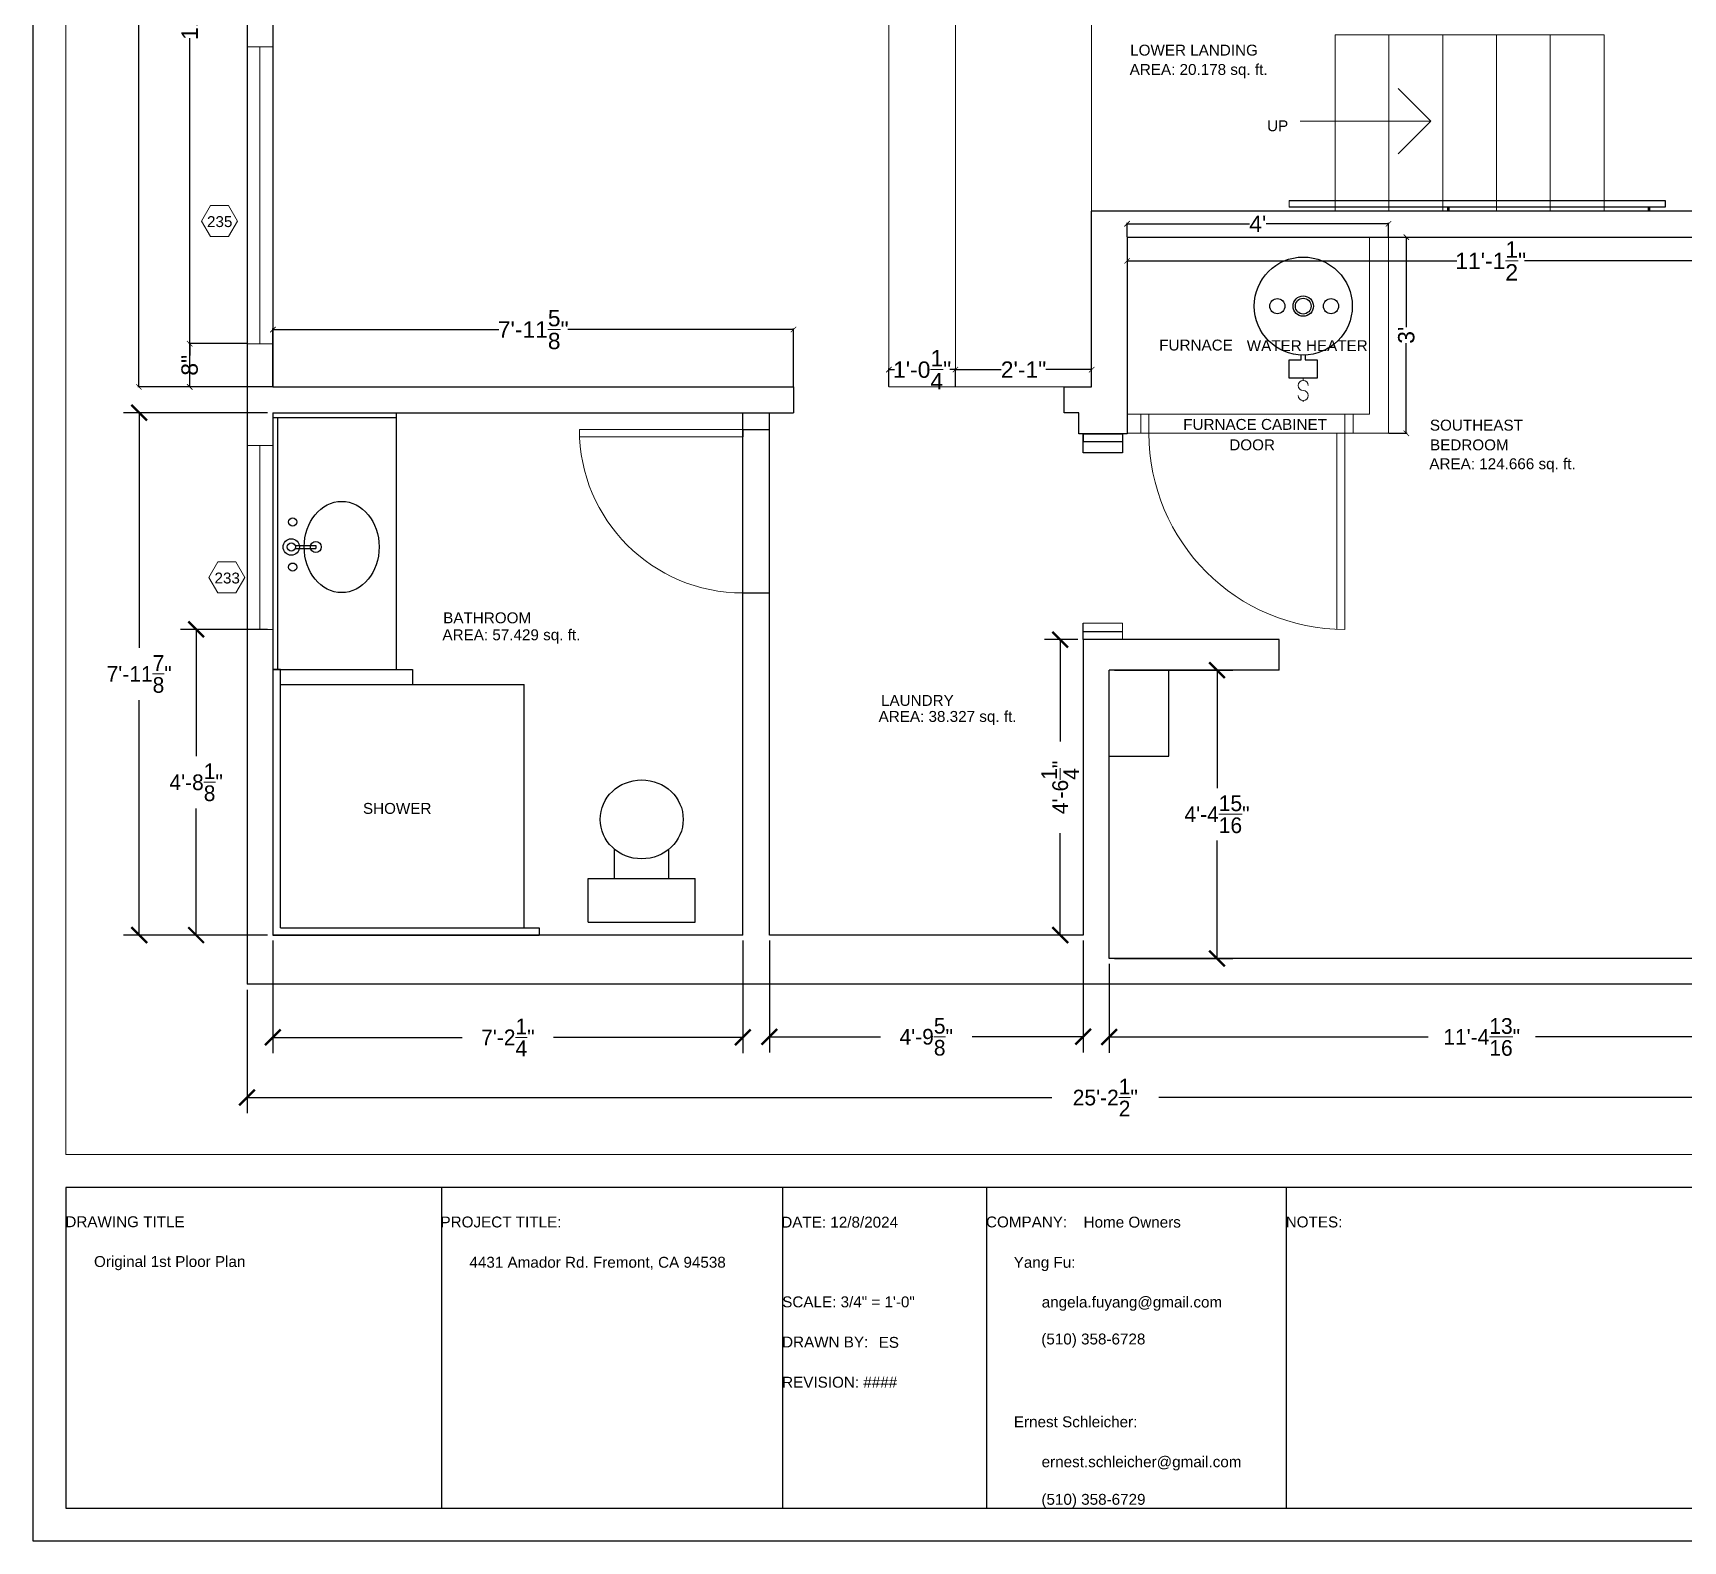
# Model space of a CAD drawing. Header units: inches. Extents: x -467 to 3069, y 495 to 1470.
# Drawn here: x -467.1 to -164.3, y 495.1 to 771.9 of the extents above; entities that cross this region are included whole.
import ezdxf

# ---------------------------------------------------------------- set-up
doc = ezdxf.new("R2010")
doc.units = ezdxf.units.IN
doc.header["$MEASUREMENT"] = 0
doc.layers.get('0').update_dxf_attribs({"color": 1, "lineweight": 9})
for name, color, linetype, lineweight in [('00-page-edge', 7, 'Continuous', 9), ('A101-Dimensions', 7, 'Continuous', 9), ('A101-Floorplan-1st-floor', 7, 'Continuous', 9), ('A101-Text', 7, 'Continuous', 9)]:
    doc.layers.add(name, color=color, linetype=linetype, lineweight=lineweight)
doc.layers.add('Title Block', color=7, linetype='Continuous')
doc.layers.add('Title Block Text', color=7, linetype='Continuous')
doc.styles.add('Annotative', font='txt')
doc.styles.get("Standard").update_dxf_attribs({"font": 'Arial.ttf', "height": 3})
doc.dimstyles.new('Annotative', dxfattribs={"dimtxt": 0.18, "dimasz": 0.18, "dimexe": 0.18, "dimexo": 0.0625, "dimgap": 0.09, "dimtad": 0, "dimtih": 1, "dimtoh": 1, "dimdec": 4, "dimzin": 0, "dimdsep": 46, "dimlunit": 4, "dimtxsty": 'Annotative', "dimblk": 'ARCHTICK', "dimblk1": 'ARCHTICK', "dimblk2": 'ARCHTICK', "dimcen": 0.09, "dimadec": 0, "dimazin": 0, "dimtfac": 1, "dimtdec": 4, "dimtofl": 0, "dimtmove": 0, "dimatfit": 3, "dimldrblk": 'ARCHTICK', "dimfxl": 1, "dimtolj": 1, "dimtzin": 0, "dimarcsym": 0})
doc.dimstyles.get("Standard").update_dxf_attribs({"dimtxt": 0.18, "dimasz": 1, "dimexe": 0.18, "dimexo": 0.0625, "dimgap": 0.09, "dimtad": 0, "dimtoh": 1, "dimdec": 3, "dimzin": 0, "dimdsep": 46, "dimlunit": 4, "dimtxsty": 'Standard', "dimblk": 'ARCHTICK', "dimblk1": 'ARCHTICK', "dimblk2": 'ARCHTICK', "dimcen": 0.09, "dimadec": 1, "dimazin": 0, "dimtfac": 1, "dimtdec": 3, "dimtofl": 0, "dimtmove": 0, "dimatfit": 3, "dimfxl": 1, "dimtolj": 1, "dimtzin": 0, "dimarcsym": 0})

# ---------------------------------------------------------------- blocks, each defined once
blk = doc.blocks.new('L1-bathroom-door')
at = {"layer": 'A101-Floorplan-1st-floor'}
for p, q in [((0, 0), (-30, 0)), ((0, -1.375), (-30, -1.375))]:
    blk.add_line(p, q, dxfattribs=at)
at = {"layer": 'A101-Floorplan-1st-floor', "lineweight": 30}
blk.add_line((0, 0), (0, -1.375), dxfattribs=at)
at = {"layer": 'A101-Floorplan-1st-floor'}
blk.add_arc((0, 0), 30, 180, 270, dxfattribs=at)
blk = doc.blocks.new('L1-toilet')
at = {"lineweight": 30}
for p, q in [((-14.81, 8), (-14.81, 13.4)), ((-4.81, 8), (-4.81, 13.4)), ((-19.63, 0), (-19.63, 8)), ((-19.63, 8), (0, 8)), ((0, 0), (0, 8)), ((-19.63, 0), (0, 0))]:
    blk.add_line(p, q, dxfattribs=at)
blk.add_ellipse((-9.81, 18.88), major_axis=(7.62, 0), ratio=0.95082, dxfattribs=at)
blk = doc.blocks.new('L1-bathroom-sink-faucets-bowl')
at = {"lineweight": 30}
for p, q in [((2.21, 0.25), (5.98, 0.25)), ((5.98, 0.25), (5.98, -0.25)), ((2.21, -0.25), (5.98, -0.25))]:
    blk.add_line(p, q, dxfattribs=at)
for centre, radius in [((1.75, 4.59), 0.75), ((1.5, 0), 1.5), ((1.5, 0), 0.75), ((6, 0), 1), ((1.75, -3.69), 0.75)]:
    blk.add_circle(centre, radius, dxfattribs=at)
blk.add_ellipse((10.75, 0), major_axis=(0, -8.38), ratio=0.820896, dxfattribs=at)
blk = doc.blocks.new('L1-granite-splash-and-counter')
at = {"layer": 'A101-Floorplan-1st-floor', "lineweight": 30}
for p, q in [((0, 0), (22.63, 0)), ((0, 0), (0, -0.88)), ((22.63, 0), (22.63, -47.13)), ((0, -0.88), (22.63, -0.88)), ((0, -0.88), (0, -47.13)), ((0.88, -47.13), (0.88, -0.88)), ((0, -47.13), (0.88, -47.13)), ((0.88, -47.13), (22.63, -47.13))]:
    blk.add_line(p, q, dxfattribs=at)
blk = doc.blocks.new('L1-shower-tiles-and-glass-walls')
at = {"layer": 'A101-Floorplan-1st-floor', "lineweight": 30}
for p, q in [((1.37, 48.75), (0, 48.75)), ((0, 48.75), (0, 48.75)), ((0, 48.75), (0, 0)), ((1.37, 1.37), (1.37, 48.75)), ((1.37, 48.75), (25.62, 48.75)), ((25.62, 48.75), (25.62, 46)), ((1.37, 46), (46.12, 46)), ((46.12, 1.37), (46.12, 46)), ((0, 0), (48.88, 0)), ((1.37, 1.37), (48.88, 1.37)), ((48.88, 1.37), (48.88, 0))]:
    blk.add_line(p, q, dxfattribs=at)
blk = doc.blocks.new('_ArchTick')
at = {"color": 0, "linetype": 'ByBlock', "lineweight": 30, "const_width": 0.15}
blk.add_lwpolyline([(-0.5, -0.5), (0.5, 0.5)], dxfattribs=at)
blk = doc.blocks.new('*D159')
at = {"layer": 'A101-Dimensions', "color": 0, "lineweight": -2, "transparency": 16777216}
for p, q in [((-423.16, 1034.37), (-447.87, 1034.37)), ((-447.69, 1034.37), (-447.69, 877.03)), ((-447.69, 706.97), (-447.69, 864.31)), ((-423.16, 706.97), (-447.87, 706.97))]:
    blk.add_line(p, q, dxfattribs=at)
for p, rotation in [((-447.69, 1034.37), 90), ((-447.69, 706.97), 270)]:
    blk.add_blockref('_ArchTick', p, dxfattribs=dict(at, rotation=rotation))
at = {"layer": 'A101-Dimensions', "color": 0, "lineweight": 5, "transparency": 16777216, "insert": (-447.69, 870.67), "char_height": 3, "attachment_point": 5, "rotation": 90}
blk.add_mtext('\\A1;27\'-3{\\H1x;\\S3/8;}"', dxfattribs=at)
blk = doc.blocks.new('*D516')
at = {"layer": 'A101-Dimensions', "color": 0, "lineweight": -2, "transparency": 16777216}
for p, q in [((-275.38, 660.59), (-281.48, 660.59)), ((-278.6, 660.59), (-278.6, 641.86)), ((-278.6, 606.34), (-278.6, 625.06)), ((-275.38, 606.34), (-281.48, 606.34))]:
    blk.add_line(p, q, dxfattribs=at)
at = {"layer": 'A101-Dimensions', "color": 0, "lineweight": -2, "transparency": 16777216, "xscale": 2.88, "yscale": 2.88, "zscale": 2.88}
for p, rotation in [((-278.6, 660.59), 90), ((-278.6, 606.34), 270)]:
    blk.add_blockref('_ArchTick', p, dxfattribs=dict(at, rotation=rotation))
at = {"layer": 'A101-Dimensions', "color": 0, "lineweight": 5, "transparency": 16777216, "insert": (-278.6, 633.46), "char_height": 2.88, "attachment_point": 5, "rotation": 90, "style": 'Annotative'}
blk.add_mtext('\\A1;4\'-6{\\H1x;\\S1/4;}"', dxfattribs=at)
blk = doc.blocks.new('L1-south-stairway-5-steps')
at = {"layer": 'A101-Floorplan-1st-floor', "lineweight": 5}
for p, q in [((-49.375, 0), (0, 0)), ((-49.375, 0), (-49.375, -32.40625)), ((-39.5, 0), (-39.5, -32.40625)), ((-29.625, 0), (-29.625, -32.40625)), ((-19.75, 0), (-19.75, -32.40625)), ((-9.875, 0), (-9.875, -32.40625)), ((0, 0), (0, -32.40625))]:
    blk.add_line(p, q, dxfattribs=at)
blk = doc.blocks.new('L1-south-stairway-handrail')
at = {"layer": 'A101-Floorplan-1st-floor', "lineweight": -3}
for p, q in [((-57.8, 1.25), (11.23, 1.25)), ((11.23, 0), (-57.8, 0)), ((-28.71, -0.75), (-28.71, 0)), ((-28.46, -0.75), (-28.46, 0)), ((8.09, 0), (8.09, -0.75)), ((8.34, 0), (8.34, -0.75)), ((11.23, 1.25), (11.23, 0))]:
    blk.add_line(p, q, dxfattribs=at)
at = {"layer": 'A101-Floorplan-1st-floor', "lineweight": 5}
blk.add_line((-57.8, 1.25), (-57.8, 0), dxfattribs=at)
blk = doc.blocks.new('L1-arrow')
at = {"lineweight": 5}
for p, q in [((188.32, -365.98), (182.32, -359.98)), ((182.32, -365.98), (164.32, -365.98)), ((182.32, -365.98), (188.32, -365.98)), ((188.32, -365.98), (182.32, -371.98))]:
    blk.add_line(p, q, dxfattribs=at)
blk = doc.blocks.new('*D472')
at = {"layer": 'A101-Dimensions', "color": 0, "lineweight": -2, "transparency": 16777216}
for p, q in [((-218.26, 734.46), (-214.88, 734.46)), ((-215.06, 734.46), (-215.06, 717.93)), ((-215.06, 698.46), (-215.06, 714.99)), ((-218.26, 698.46), (-214.88, 698.46))]:
    blk.add_line(p, q, dxfattribs=at)
for p, rotation in [((-215.06, 734.46), 90), ((-215.06, 698.46), 270)]:
    blk.add_blockref('_ArchTick', p, dxfattribs=dict(at, rotation=rotation))
at = {"layer": 'A101-Dimensions', "color": 0, "lineweight": 5, "transparency": 16777216, "insert": (-215.06, 716.46), "char_height": 3, "attachment_point": 5, "rotation": 90}
blk.add_mtext("\\A1;3'", dxfattribs=at)
blk = doc.blocks.new('old-furnace-cabinet-door')
at = {"lineweight": 5}
for p, q in [((-1.5, 35.97), (-1.5, 0)), ((0, 36), (0, 0)), ((0, 0), (-36, 0)), ((-1.5, 0), (0, 0))]:
    blk.add_line(p, q, dxfattribs=at)
blk.add_arc((0, 0), 36, 90, 180, dxfattribs=at)
blk = doc.blocks.new('*D475')
at = {"layer": 'A101-Dimensions', "color": 0, "lineweight": -2, "transparency": 16777216}
for p, q in [((-266.32, 734.52), (-266.32, 737.09)), ((-266.32, 736.91), (-243.85, 736.91)), ((-218.32, 736.91), (-240.79, 736.91)), ((-218.32, 734.52), (-218.32, 737.09))]:
    blk.add_line(p, q, dxfattribs=at)
at = {"layer": 'A101-Dimensions', "color": 0, "lineweight": -2, "transparency": 16777216, "rotation": 180}
blk.add_blockref('_ArchTick', (-266.32, 736.91), dxfattribs=at)
at = {"layer": 'A101-Dimensions', "color": 0, "lineweight": -2, "transparency": 16777216}
blk.add_blockref('_ArchTick', (-218.32, 736.91), dxfattribs=at)
at = {"layer": 'A101-Dimensions', "color": 0, "lineweight": 5, "transparency": 16777216, "insert": (-242.32, 736.91), "char_height": 3, "attachment_point": 5}
blk.add_mtext("\\A1;4'", dxfattribs=at)
blk = doc.blocks.new('*D476')
at = {"layer": 'A101-Dimensions', "color": 0, "lineweight": -2, "transparency": 16777216}
for p, q in [((-266.32, 734.4), (-266.32, 729.92)), ((-132.82, 734.4), (-132.82, 729.92)), ((-266.32, 730.1), (-205.76, 730.1)), ((-132.82, 730.1), (-193.37, 730.1))]:
    blk.add_line(p, q, dxfattribs=at)
at = {"layer": 'A101-Dimensions', "color": 0, "lineweight": -2, "transparency": 16777216, "rotation": 180}
blk.add_blockref('_ArchTick', (-266.32, 730.1), dxfattribs=at)
at = {"layer": 'A101-Dimensions', "color": 0, "lineweight": -2, "transparency": 16777216}
blk.add_blockref('_ArchTick', (-132.82, 730.1), dxfattribs=at)
at = {"layer": 'A101-Dimensions', "color": 0, "lineweight": 5, "transparency": 16777216, "insert": (-199.57, 730.1), "char_height": 3, "attachment_point": 5}
blk.add_mtext('\\A1;11\'-1{\\H1x;\\S1/2;}"', dxfattribs=at)
blk = doc.blocks.new('*D510')
at = {"layer": 'A101-Dimensions', "color": 0, "lineweight": -2, "transparency": 16777216}
for p, q in [((-269.63, 601.06), (-269.63, 584.77)), ((-132.82, 601.06), (-132.82, 584.77)), ((-269.63, 587.65), (-211.06, 587.65)), ((-132.82, 587.65), (-191.38, 587.65))]:
    blk.add_line(p, q, dxfattribs=at)
at = {"layer": 'A101-Dimensions', "color": 0, "lineweight": -2, "transparency": 16777216, "xscale": 2.88, "yscale": 2.88, "zscale": 2.88, "rotation": 180}
blk.add_blockref('_ArchTick', (-269.63, 587.65), dxfattribs=at)
at = {"layer": 'A101-Dimensions', "color": 0, "lineweight": -2, "transparency": 16777216, "xscale": 2.88, "yscale": 2.88, "zscale": 2.88}
blk.add_blockref('_ArchTick', (-132.82, 587.65), dxfattribs=at)
at = {"layer": 'A101-Dimensions', "color": 0, "lineweight": 5, "transparency": 16777216, "insert": (-201.22, 587.65), "char_height": 2.88, "attachment_point": 5, "style": 'Annotative'}
blk.add_mtext('\\A1;11\'-4{\\H1x;\\S13/16;}"', dxfattribs=at)
blk = doc.blocks.new('*D515')
at = {"layer": 'A101-Dimensions', "color": 0, "lineweight": -2, "transparency": 16777216}
for p, q in [((-268.63, 655), (-246.93, 655)), ((-249.81, 655), (-249.81, 633.33)), ((-249.81, 602.06), (-249.81, 623.73)), ((-268.63, 602.06), (-246.93, 602.06))]:
    blk.add_line(p, q, dxfattribs=at)
at = {"layer": 'A101-Dimensions', "color": 0, "lineweight": -2, "transparency": 16777216, "xscale": 2.88, "yscale": 2.88, "zscale": 2.88}
for p, rotation in [((-249.81, 655), 90), ((-249.81, 602.06), 270)]:
    blk.add_blockref('_ArchTick', p, dxfattribs=dict(at, rotation=rotation))
at = {"layer": 'A101-Dimensions', "color": 0, "lineweight": 5, "transparency": 16777216, "insert": (-249.81, 628.53), "char_height": 2.88, "attachment_point": 5, "style": 'Annotative'}
blk.add_mtext('\\A1;4\'-4{\\H1x;\\S15/16;}"', dxfattribs=at)
blk = doc.blocks.new('*D511')
at = {"layer": 'A101-Dimensions', "color": 0, "lineweight": -2, "transparency": 16777216}
for p, q in [((-331.97, 605.34), (-331.97, 584.81)), ((-274.38, 605.34), (-274.38, 584.81)), ((-331.97, 587.69), (-311.58, 587.69)), ((-274.38, 587.69), (-294.78, 587.69))]:
    blk.add_line(p, q, dxfattribs=at)
at = {"layer": 'A101-Dimensions', "color": 0, "lineweight": -2, "transparency": 16777216, "xscale": 2.88, "yscale": 2.88, "zscale": 2.88, "rotation": 180}
blk.add_blockref('_ArchTick', (-331.97, 587.69), dxfattribs=at)
at = {"layer": 'A101-Dimensions', "color": 0, "lineweight": -2, "transparency": 16777216, "xscale": 2.88, "yscale": 2.88, "zscale": 2.88}
blk.add_blockref('_ArchTick', (-274.38, 587.69), dxfattribs=at)
at = {"layer": 'A101-Dimensions', "color": 0, "lineweight": 5, "transparency": 16777216, "insert": (-303.18, 587.69), "char_height": 2.88, "attachment_point": 5, "style": 'Annotative'}
blk.add_mtext('\\A1;4\'-9{\\H1x;\\S5/8;}"', dxfattribs=at)
blk = doc.blocks.new('*D480')
at = {"layer": 'A101-Dimensions', "color": 0, "lineweight": -2, "transparency": 16777216}
for p, q in [((-297.82, 707.03), (-297.82, 710.32)), ((-297.82, 710.14), (-289.42, 710.14)), ((-272.82, 710.14), (-281.22, 710.14)), ((-272.82, 707.03), (-272.82, 710.32))]:
    blk.add_line(p, q, dxfattribs=at)
at = {"layer": 'A101-Dimensions', "color": 0, "lineweight": -2, "transparency": 16777216, "rotation": 180}
blk.add_blockref('_ArchTick', (-297.82, 710.14), dxfattribs=at)
at = {"layer": 'A101-Dimensions', "color": 0, "lineweight": -2, "transparency": 16777216}
blk.add_blockref('_ArchTick', (-272.82, 710.14), dxfattribs=at)
at = {"layer": 'A101-Dimensions', "color": 0, "lineweight": 5, "transparency": 16777216, "insert": (-285.32, 710.14), "char_height": 3, "attachment_point": 5}
blk.add_mtext('\\A1;2\'-1"', dxfattribs=at)
blk = doc.blocks.new('*D481')
at = {"layer": 'A101-Dimensions', "color": 0, "lineweight": -2, "transparency": 16777216}
for p, q in [((-310.04, 707.03), (-310.04, 710.32)), ((-310.04, 710.14), (-309, 710.14)), ((-297.82, 710.14), (-298.86, 710.14)), ((-297.82, 707.03), (-297.82, 710.32))]:
    blk.add_line(p, q, dxfattribs=at)
at = {"layer": 'A101-Dimensions', "color": 0, "lineweight": -2, "transparency": 16777216, "rotation": 180}
blk.add_blockref('_ArchTick', (-310.04, 710.14), dxfattribs=at)
at = {"layer": 'A101-Dimensions', "color": 0, "lineweight": -2, "transparency": 16777216}
blk.add_blockref('_ArchTick', (-297.82, 710.14), dxfattribs=at)
at = {"layer": 'A101-Dimensions', "color": 0, "lineweight": 5, "transparency": 16777216, "insert": (-303.93, 710.14), "char_height": 3, "attachment_point": 5}
blk.add_mtext('\\A1;1\'-0{\\H1x;\\S1/4;}"', dxfattribs=at)
blk = doc.blocks.new('*D490')
at = {"layer": 'A101-Dimensions', "color": 0, "lineweight": -2, "transparency": 16777216}
for p, q in [((-423.1, 707.03), (-423.1, 717.68)), ((-423.1, 717.5), (-381.64, 717.5)), ((-327.54, 717.5), (-368.99, 717.5)), ((-327.54, 707.03), (-327.54, 717.68))]:
    blk.add_line(p, q, dxfattribs=at)
at = {"layer": 'A101-Dimensions', "color": 0, "lineweight": -2, "transparency": 16777216, "rotation": 180}
blk.add_blockref('_ArchTick', (-423.1, 717.5), dxfattribs=at)
at = {"layer": 'A101-Dimensions', "color": 0, "lineweight": -2, "transparency": 16777216}
blk.add_blockref('_ArchTick', (-327.54, 717.5), dxfattribs=at)
at = {"layer": 'A101-Dimensions', "color": 0, "lineweight": 5, "transparency": 16777216, "insert": (-375.32, 717.5), "char_height": 3, "attachment_point": 5}
blk.add_mtext('\\A1;7\'-11{\\H1x;\\S5/8;}"', dxfattribs=at)
blk = doc.blocks.new('*D513')
at = {"layer": 'A101-Dimensions', "color": 0, "lineweight": -2, "transparency": 16777216}
for p, q in [((-424.1, 662.47), (-440.07, 662.47)), ((-437.19, 662.47), (-437.19, 639.2)), ((-437.19, 606.34), (-437.19, 629.6)), ((-424.1, 606.34), (-440.07, 606.34))]:
    blk.add_line(p, q, dxfattribs=at)
at = {"layer": 'A101-Dimensions', "color": 0, "lineweight": -2, "transparency": 16777216, "xscale": 2.88, "yscale": 2.88, "zscale": 2.88}
for p, rotation in [((-437.19, 662.47), 90), ((-437.19, 606.34), 270)]:
    blk.add_blockref('_ArchTick', p, dxfattribs=dict(at, rotation=rotation))
at = {"layer": 'A101-Dimensions', "color": 0, "lineweight": 5, "transparency": 16777216, "insert": (-437.19, 634.4), "char_height": 2.88, "attachment_point": 5, "style": 'Annotative'}
blk.add_mtext('\\A1;4\'-8{\\H1x;\\S1/8;}"', dxfattribs=at)
blk = doc.blocks.new('*D512')
at = {"layer": 'A101-Dimensions', "color": 0, "lineweight": -2, "transparency": 16777216}
for p, q in [((-423.1, 605.34), (-423.1, 584.7)), ((-336.85, 605.34), (-336.85, 584.7)), ((-423.1, 587.58), (-388.37, 587.58)), ((-336.85, 587.58), (-371.57, 587.58))]:
    blk.add_line(p, q, dxfattribs=at)
at = {"layer": 'A101-Dimensions', "color": 0, "lineweight": -2, "transparency": 16777216, "xscale": 2.88, "yscale": 2.88, "zscale": 2.88, "rotation": 180}
blk.add_blockref('_ArchTick', (-423.1, 587.58), dxfattribs=at)
at = {"layer": 'A101-Dimensions', "color": 0, "lineweight": -2, "transparency": 16777216, "xscale": 2.88, "yscale": 2.88, "zscale": 2.88}
blk.add_blockref('_ArchTick', (-336.85, 587.58), dxfattribs=at)
at = {"layer": 'A101-Dimensions', "color": 0, "lineweight": 5, "transparency": 16777216, "insert": (-379.97, 587.58), "char_height": 2.88, "attachment_point": 5, "style": 'Annotative'}
blk.add_mtext('\\A1;7\'-2{\\H1x;\\S1/4;}"', dxfattribs=at)
blk = doc.blocks.new('*D514')
at = {"layer": 'A101-Dimensions', "color": 0, "lineweight": -2, "transparency": 16777216}
for p, q in [((-424.1, 702.22), (-450.53, 702.22)), ((-447.65, 702.22), (-447.65, 659.08)), ((-447.65, 606.34), (-447.65, 649.48)), ((-424.1, 606.34), (-450.53, 606.34))]:
    blk.add_line(p, q, dxfattribs=at)
at = {"layer": 'A101-Dimensions', "color": 0, "lineweight": -2, "transparency": 16777216, "xscale": 2.88, "yscale": 2.88, "zscale": 2.88}
for p, rotation in [((-447.65, 702.22), 90), ((-447.65, 606.34), 270)]:
    blk.add_blockref('_ArchTick', p, dxfattribs=dict(at, rotation=rotation))
at = {"layer": 'A101-Dimensions', "color": 0, "lineweight": 5, "transparency": 16777216, "insert": (-447.65, 654.28), "char_height": 2.88, "attachment_point": 5, "style": 'Annotative'}
blk.add_mtext('\\A1;7\'-11{\\H1x;\\S7/8;}"', dxfattribs=at)
blk = doc.blocks.new('*D509')
at = {"layer": 'A101-Dimensions', "color": 0, "lineweight": -2, "transparency": 16777216}
for p, q in [((-427.85, 596.31), (-427.85, 573.65)), ((-125.32, 596.31), (-125.32, 573.65)), ((-427.85, 576.53), (-280.15, 576.53)), ((-125.32, 576.53), (-260.47, 576.53))]:
    blk.add_line(p, q, dxfattribs=at)
at = {"layer": 'A101-Dimensions', "color": 0, "lineweight": -2, "transparency": 16777216, "xscale": 2.88, "yscale": 2.88, "zscale": 2.88, "rotation": 180}
blk.add_blockref('_ArchTick', (-427.85, 576.53), dxfattribs=at)
at = {"layer": 'A101-Dimensions', "color": 0, "lineweight": -2, "transparency": 16777216, "xscale": 2.88, "yscale": 2.88, "zscale": 2.88}
blk.add_blockref('_ArchTick', (-125.32, 576.53), dxfattribs=at)
at = {"layer": 'A101-Dimensions', "color": 0, "lineweight": 5, "transparency": 16777216, "insert": (-270.31, 576.53), "char_height": 2.88, "attachment_point": 5, "style": 'Annotative'}
blk.add_mtext('\\A1;25\'-2{\\H1x;\\S1/2;}"', dxfattribs=at)
blk = doc.blocks.new('*D496')
at = {"layer": 'A101-Dimensions', "color": 0, "lineweight": -2, "transparency": 16777216}
for p, q in [((-427.91, 847.34), (-438.56, 847.34)), ((-438.38, 847.34), (-438.38, 783.35)), ((-438.38, 706.97), (-438.38, 770.97)), ((-427.91, 706.97), (-438.56, 706.97))]:
    blk.add_line(p, q, dxfattribs=at)
for p, rotation in [((-438.38, 847.34), 90), ((-438.38, 706.97), 270)]:
    blk.add_blockref('_ArchTick', p, dxfattribs=dict(at, rotation=rotation))
at = {"layer": 'A101-Dimensions', "color": 0, "lineweight": 5, "transparency": 16777216, "insert": (-438.38, 777.16), "char_height": 3, "attachment_point": 5, "rotation": 90}
blk.add_mtext('\\A1;11\'-8{\\H1x;\\S3/8;}"', dxfattribs=at)
blk = doc.blocks.new('*D498')
at = {"layer": 'A101-Dimensions', "color": 0, "lineweight": -2, "transparency": 16777216}
for p, q in [((-427.91, 714.91), (-438.56, 714.91)), ((-438.38, 714.91), (-438.38, 712.75)), ((-438.38, 706.97), (-438.38, 709.12)), ((-427.91, 706.97), (-438.56, 706.97))]:
    blk.add_line(p, q, dxfattribs=at)
for p, rotation in [((-438.38, 714.91), 90), ((-438.38, 706.97), 270)]:
    blk.add_blockref('_ArchTick', p, dxfattribs=dict(at, rotation=rotation))
at = {"layer": 'A101-Dimensions', "color": 0, "lineweight": 5, "transparency": 16777216, "insert": (-438.38, 710.94), "char_height": 3, "attachment_point": 5, "rotation": 90}
blk.add_mtext('\\A1;8"', dxfattribs=at)

msp = doc.modelspace()

# ---------------------------------------------------------------- linework, layer by layer
at = {"lineweight": 5}
msp.add_line((-427.84934, 714.90604), (-427.84934, 714.90604), dxfattribs=at)
at = {"layer": '00-page-edge', "lineweight": -3}
msp.add_lwpolyline([(16, 1143.66138), (-467.13682, 1143.50615), (-467.13682, 495.13682), (16, 495.13682)], close=True, dxfattribs=at)
at = {"layer": '00-page-edge'}
msp.add_lwpolyline([(10, 1137.65946), (-461.13682, 1137.50807), (-461.13682, 566.04956), (10, 566.04956)], close=True, dxfattribs=at)
at = {"layer": 'A101-Floorplan-1st-floor', "lineweight": -3}
for p, q in [((-427.84934, 1039.12479), (-427.84934, 597.31383)), ((-423.09934, 1034.37479), (-423.09934, 706.96854)), ((-272.81809, 706.96854), (-272.81809, 739.21161)), ((-129.31809, 739.21161), (-272.81809, 739.21161)), ((-266.31809, 734.46161), (-266.31809, 698.36786)), ((-266.31809, 734.46161), (-132.81809, 734.46161)), ((-423.09934, 706.96854), (-327.53684, 706.96854)), ((-327.53684, 706.96854), (-327.53684, 702.21854)), ((-277.88059, 702.21854), (-277.88059, 706.96854)), ((-277.88059, 706.96854), (-272.81809, 706.96854)), ((-423.09934, 702.21854), (-423.09934, 606.33661)), ((-423.09934, 702.21854), (-327.53684, 702.21854)), ((-336.84934, 606.33661), (-336.84934, 702.21854)), ((-331.97434, 606.33661), (-331.97434, 702.21854)), ((-331.97434, 699.15604), (-331.97434, 702.21854)), ((-275.19309, 702.21854), (-277.88059, 702.21854)), ((-275.19309, 698.36786), (-275.19309, 702.21854)), ((-336.84934, 699.15604), (-331.97434, 699.15604)), ((-266.31809, 698.36786), (-275.19309, 698.36786)), ((-274.38059, 698.36786), (-274.38059, 696.86786)), ((-274.38059, 698.36786), (-267.13059, 698.36786)), ((-274.38059, 694.86786), (-274.38059, 698.36786)), ((-267.13059, 696.86786), (-274.38059, 696.86786)), ((-267.13059, 698.36786), (-267.13059, 694.86786)), ((-267.13059, 694.86786), (-274.38059, 694.86786)), ((-336.84934, 669.15604), (-331.97434, 669.15604)), ((-274.38059, 660.58661), (-274.38059, 663.58661)), ((-274.38059, 662.08661), (-267.13059, 662.08661)), ((-238.38059, 660.58661), (-274.38059, 660.58661)), ((-274.38059, 660.58661), (-274.38059, 606.33661)), ((-267.13059, 660.58661), (-274.38059, 660.58661)), ((-238.38059, 655.00133), (-238.38059, 660.58661)), ((-238.38059, 655.00133), (-269.63059, 655.00133)), ((-269.63059, 602.06383), (-269.63059, 655.00133)), ((-258.63059, 639.22008), (-258.63059, 655.00133)), ((-269.63059, 639.22008), (-258.63059, 639.22008)), ((-336.84934, 606.33661), (-423.09934, 606.33661)), ((-274.38059, 606.33661), (-331.97434, 606.33661)), ((-132.81809, 602.06383), (-269.63059, 602.06383)), ((-125.3195, 597.31383), (-427.84934, 597.31383))]:
    msp.add_line(p, q, dxfattribs=at)
at = {"layer": 'A101-Floorplan-1st-floor', "color": 1, "lineweight": 5}
for p, q in [((-310.04231, 1034.37479), (-310.04231, 706.96854)), ((-297.81809, 1034.37479), (-297.81809, 706.96854)), ((-272.81809, 1034.37479), (-272.81809, 706.96854)), ((-310.04231, 706.96854), (-297.81809, 706.96854)), ((-297.81809, 706.96854), (-272.81809, 706.96854))]:
    msp.add_line(p, q, dxfattribs=at)
at = {"layer": 'A101-Floorplan-1st-floor', "lineweight": 5}
for p, q in [((-423.09934, 769.37479), (-427.84934, 769.37479)), ((-425.47434, 714.90604), (-425.47434, 769.37479)), ((-221.81809, 734.46161), (-221.81809, 701.96161)), ((-218.31809, 734.46161), (-218.31809, 698.46161)), ((-423.09934, 714.90604), (-427.84934, 714.90604)), ((-266.31809, 701.96161), (-221.81809, 701.96161)), ((-263.81809, 701.96161), (-263.81809, 698.46161)), ((-262.31809, 701.96161), (-262.31809, 698.46161)), ((-226.31809, 701.96161), (-226.31809, 698.46161)), ((-224.81809, 701.96161), (-224.81809, 698.46161)), ((-423.09934, 696.21161), (-427.84934, 696.21161)), ((-425.47434, 696.21161), (-425.47434, 662.46854)), ((-274.38059, 663.58661), (-267.13059, 663.58661)), ((-267.13059, 663.58661), (-267.13059, 660.58661)), ((-423.09934, 662.46854), (-427.84934, 662.46854))]:
    msp.add_line(p, q, dxfattribs=at)
at = {"layer": 'A101-Floorplan-1st-floor'}
for p, q in [((-233.98379, 708.14556), (-233.98379, 708.55117)), ((-233.98379, 704.4682), (-233.98379, 704.22973))]:
    msp.add_line(p, q, dxfattribs=at)
for points in [[(-434.57357, 740.27595), (-436.22158, 737.42151), (-434.57357, 734.56708), (-431.27755, 734.56708), (-429.62954, 737.42151), (-431.27755, 740.27595)], [(-433.19691, 674.85311), (-434.84492, 671.99867), (-433.19691, 669.14423), (-429.90089, 669.14423), (-428.25288, 671.99867), (-429.90089, 674.85311)]]:
    msp.add_lwpolyline(points, close=True, dxfattribs=at)
at = {"layer": 'A101-Floorplan-1st-floor', "lineweight": 5}
msp.add_lwpolyline([(-218.31809, 698.46161), (-218.31809, 734.46161), (-266.31809, 734.46161), (-266.31809, 698.46161)], close=True, dxfattribs=at)
at = {"layer": 'A101-Floorplan-1st-floor', "lineweight": -3}
msp.add_lwpolyline([(-233.60879, 712.80117), (-233.60879, 711.94109), (-231.42129, 711.94109), (-231.42129, 708.55117), (-236.54629, 708.55117), (-236.54629, 711.94109), (-234.35879, 711.94109), (-234.35879, 712.80117)], dxfattribs=at)
for centre, radius in [((-233.98379, 721.80117), 9), ((-238.73766, 721.80117), 1.38859), ((-233.98379, 721.80117), 1.87612), ((-233.98379, 721.80117), 1.44882), ((-228.884, 721.80117), 1.38811)]:
    msp.add_circle(centre, radius, dxfattribs=at)
at = {"layer": 'A101-Floorplan-1st-floor'}
for centre, start, end in [((-233.98379, 707.2296), 0, 180), ((-233.98379, 707.21608), 180, 270), ((-233.98379, 705.38416), 180, 90)]:
    msp.add_arc(centre, 0.91596, start, end, dxfattribs=at)
at = {"layer": 'Title Block'}
for p, q in [((-392.15532, 560.04956), (-392.15532, 501.13682)), ((-329.59001, 560.04956), (-329.59001, 501.13682)), ((-292.09526, 560.04956), (-292.09526, 501.13682)), ((-237.0877, 560.04956), (-237.0877, 501.13682))]:
    msp.add_line(p, q, dxfattribs=at)
at = {"layer": 'Title Block', "lineweight": -3}
msp.add_lwpolyline([(10, 560.04956), (-461.13682, 560.04956), (-461.13682, 501.13682), (10, 501.13682)], close=True, dxfattribs=at)

# ---------------------------------------------------------------- block references
at = {"lineweight": 5}
for name, p in [('L1-south-stairway-5-steps', (-178.757, 771.61786)), ('L1-south-stairway-handrail', (-178.757, 739.96161))]:
    msp.add_blockref(name, p, dxfattribs=at)
at = {"lineweight": -3}
for name, p in [('L1-bathroom-door', (-336.84934, 699.15604)), ('L1-shower-tiles-and-glass-walls', (-423.09934, 606.33661))]:
    msp.add_blockref(name, p, dxfattribs=at)
at = {"layer": 'A101-Floorplan-1st-floor', "lineweight": 5}
msp.add_blockref('L1-arrow', (-398.86607, 1121.74541), dxfattribs=at)
at = {"layer": 'A101-Floorplan-1st-floor', "lineweight": -3}
for name, p in [('L1-granite-splash-and-counter', (-423.09934, 702.21854)), ('L1-bathroom-sink-faucets-bowl', (-421.22434, 677.58661)), ('L1-toilet', (-345.59934, 608.71161))]:
    msp.add_blockref(name, p, dxfattribs=at)
at = {"layer": 'A101-Floorplan-1st-floor', "lineweight": 5, "xscale": -1, "rotation": 180}
msp.add_blockref('old-furnace-cabinet-door', (-226.31809, 698.46161), dxfattribs=at)

# ---------------------------------------------------------------- texts
at = {"layer": 'A101-Floorplan-1st-floor'}
for s, p in [('235', (-435.19878, 736.31185)), ('233', (-433.82212, 670.88901))]:
    msp.add_text(s, height=2, dxfattribs=at).set_placement(p)
at = {"layer": 'A101-Text', "lineweight": 5}
for s, p in [('LOWER LANDING', (-265.74869, 767.78543)), ('AREA: 20.178 sq. ft.', (-265.83985, 764.23769)), ('UP', (-240.61319, 753.89734)), ('FURNACE', (-260.41183, 713.64814)), ('WATER HEATER', (-244.34718, 713.54299)), ('FURNACE CABINET', (-256.0128, 699.0866)), ('SOUTHEAST', (-210.73461, 698.94779)), ('DOOR', (-247.55696, 695.33514)), ('BEDROOM', (-210.70977, 695.32629)), ('AREA: 124.666 sq. ft.', (-210.83409, 691.86524)), ('BATHROOM', (-391.84277, 663.58502)), ('AREA: 57.429 sq. ft.', (-391.98225, 660.47587)), ('LAUNDRY', (-311.48242, 648.42087)), ('AREA: 38.327 sq. ft.', (-311.92261, 645.48774)), ('SHOWER', (-406.5726, 628.60485))]:
    msp.add_text(s, height=2, dxfattribs=at).set_placement(p)
at = {"layer": 'Title Block Text'}
for s, p in [('DRAWING TITLE', (-461.19434, 552.7358)), ('PROJECT TITLE:', (-392.34018, 552.68831)), ('DATE: 12/8/2024', (-329.78673, 552.65781)), ('COMPANY:', (-292.20832, 552.69872)), ('Home Owners', (-274.30109, 552.66879)), ('NOTES:', (-237.19797, 552.69478)), ('4431 Amador Rd. Fremont, CA 94538', (-387.02842, 545.2981)), ('Yang Fu:', (-287.12808, 545.28787)), ('SCALE: 3/4" = 1\'-0"', (-329.61471, 538.0277)), ('angela.fuyang@gmail.com', (-281.98324, 537.99575)), ('(510) 358-6728', (-282.06126, 531.21311)), ('DRAWN BY:', (-329.64248, 530.6602)), ('ES', (-311.91144, 530.59539)), ('REVISION: ####', (-329.62834, 523.28152)), ('Ernest Schleicher:', (-287.09584, 516.01694)), ('ernest.schleicher@gmail.com', (-281.99958, 508.6816)), ('(510) 358-6729', (-282.03669, 501.78365))]:
    msp.add_text(s, height=2, dxfattribs=at).set_placement(p)
at = {"layer": 'Title Block Text', "lineweight": 5, "insert": (-455.93886, 547.43473), "char_height": 2, "attachment_point": 1}
msp.add_mtext_dynamic_manual_height_columns('Original 1st Ploor Plan', width=9594.7551956, gutter_width=3840, heights=[0], dxfattribs=at)

# ---------------------------------------------------------------- dimensions: what is measured, and where the dimension line sits
at = {"layer": 'A101-Dimensions', "lineweight": 5}
dim = msp.add_linear_dim(base=(-427.84934, 576.52878), p1=(-125.3195, 597.31383), p2=(-427.84934, 597.31383), dimstyle='Annotative', override={"dimtxsty": 'Annotative'}, dxfattribs=at)
dim.commit()
dim.dimension.update_dxf_attribs({"geometry": '*D509', "text_midpoint": (-270.31225, 576.52878), "dimtype": 160})
for base, p1, p2, dimstyle, override, picture, middle in [((-447.68638, 706.96854), (-423.09934, 1034.37479), (-423.09934, 706.96854), 'Standard', {"dimscale": 1, "dimtix": 0, "dimtofl": 0, "dimtmove": 0, "dimatfit": 3}, '*D159', (-447.68638, 870.67167)), ((-215.0566, 698.46161), (-218.31809, 734.46161), (-218.31809, 698.46161), 'Standard', {"dimscale": 1, "dimtix": 0, "dimtofl": 0, "dimtmove": 0, "dimatfit": 3}, '*D472', (-215.0566, 716.46161)), ((-447.64555, 606.33661), (-423.09934, 702.21854), (-423.09934, 606.33661), 'Annotative', {"dimtxsty": 'Annotative'}, '*D514', (-447.64555, 654.27758)), ((-278.59875, 606.33661), (-274.38059, 660.58661), (-274.38059, 606.33661), 'Annotative', {"dimtxsty": 'Annotative'}, '*D516', (-278.59875, 633.46161)), ((-249.81014, 655.00133), (-269.63059, 602.06383), (-269.63059, 655.00133), 'Annotative', {"dimtxsty": 'Annotative'}, '*D515', (-249.81014, 628.53258))]:
    dim = msp.add_linear_dim(base=base, p1=p1, p2=p2, angle=90, dimstyle=dimstyle, override=override, dxfattribs=at)
    dim.commit()
    dim.dimension.update_dxf_attribs({"geometry": picture, "text_midpoint": middle})
dim = msp.add_linear_dim(base=(-438.37822, 706.96854), p1=(-427.84934, 847.34354), p2=(-427.84934, 706.96854), angle=90, dimstyle='Standard', dxfattribs=at)
dim.commit()
dim.dimension.update_dxf_attribs({"geometry": '*D496', "text_midpoint": (-438.37822, 777.15604), "dimtype": 160})
for base, p1, p2, dimstyle, override, picture, middle in [((-266.31809, 736.91016), (-218.31809, 734.46161), (-266.31809, 734.46161), 'Standard', {"dimscale": 1, "dimtix": 0, "dimtofl": 0, "dimtmove": 0, "dimatfit": 3}, '*D475', (-242.31809, 736.91016)), ((-132.81809, 730.09998), (-266.31809, 734.46161), (-132.81809, 734.46161), 'Standard', {"dimscale": 1, "dimtix": 0, "dimtofl": 0, "dimtmove": 0, "dimatfit": 3}, '*D476', (-199.56809, 730.09998)), ((-297.81809, 710.14057), (-310.04231, 706.96854), (-297.81809, 706.96854), 'Standard', {"dimscale": 1, "dimtix": 0, "dimtofl": 0, "dimtmove": 0, "dimatfit": 3}, '*D481', (-303.9302, 710.14057)), ((-272.81809, 710.14057), (-297.81809, 706.96854), (-272.81809, 706.96854), 'Standard', {"dimscale": 1, "dimtix": 0, "dimtofl": 0, "dimtmove": 0, "dimatfit": 3}, '*D480', (-285.31809, 710.14057)), ((-423.09934, 587.57726), (-336.84934, 606.33661), (-423.09934, 606.33661), 'Annotative', {"dimtxsty": 'Annotative'}, '*D512', (-379.97434, 587.57726)), ((-331.9743407836, 587.6944925367), (-274.3805907836, 606.3366097936), (-331.9743407836, 606.3366097936), 'Annotative', {"dimtxsty": 'Annotative'}, '*D511', (-303.1774657836, 587.6944925367)), ((-269.63059, 587.64674), (-132.81809, 602.06383), (-269.63059, 602.06383), 'Annotative', {"dimtxsty": 'Annotative'}, '*D510', (-201.22434, 587.64674))]:
    dim = msp.add_linear_dim(base=base, p1=p1, p2=p2, dimstyle=dimstyle, override=override, dxfattribs=at)
    dim.commit()
    dim.dimension.update_dxf_attribs({"geometry": picture, "text_midpoint": middle})
dim = msp.add_linear_dim(base=(-327.5368407836, 717.4998357907), p1=(-423.0993407836, 706.9685435689), p2=(-327.5368407836, 706.9685435689), dimstyle='Standard', dxfattribs=at)
dim.commit()
dim.dimension.update_dxf_attribs({"geometry": '*D490', "text_midpoint": (-375.3180907836, 717.4998357907)})
dim = msp.add_linear_dim(base=(-438.3782213268, 706.9685435689), p1=(-427.8493407836, 714.9060435689), p2=(-427.8493407836, 706.9685435689), angle=90, dimstyle='Standard', dxfattribs=at)
dim.commit()
dim.dimension.update_dxf_attribs({"geometry": '*D498', "text_midpoint": (-438.3782213268, 710.9372935689)})
dim = msp.add_linear_dim(base=(-437.19139, 606.33661), p1=(-423.09934, 662.46854), p2=(-423.09934, 606.33661), angle=90, dimstyle='Annotative', override={"dimtxsty": 'Annotative'}, dxfattribs=at)
dim.commit()
dim.dimension.update_dxf_attribs({"geometry": '*D513', "text_midpoint": (-437.19139, 634.40258), "dimtype": 160})

doc.saveas('drawing.dxf')
